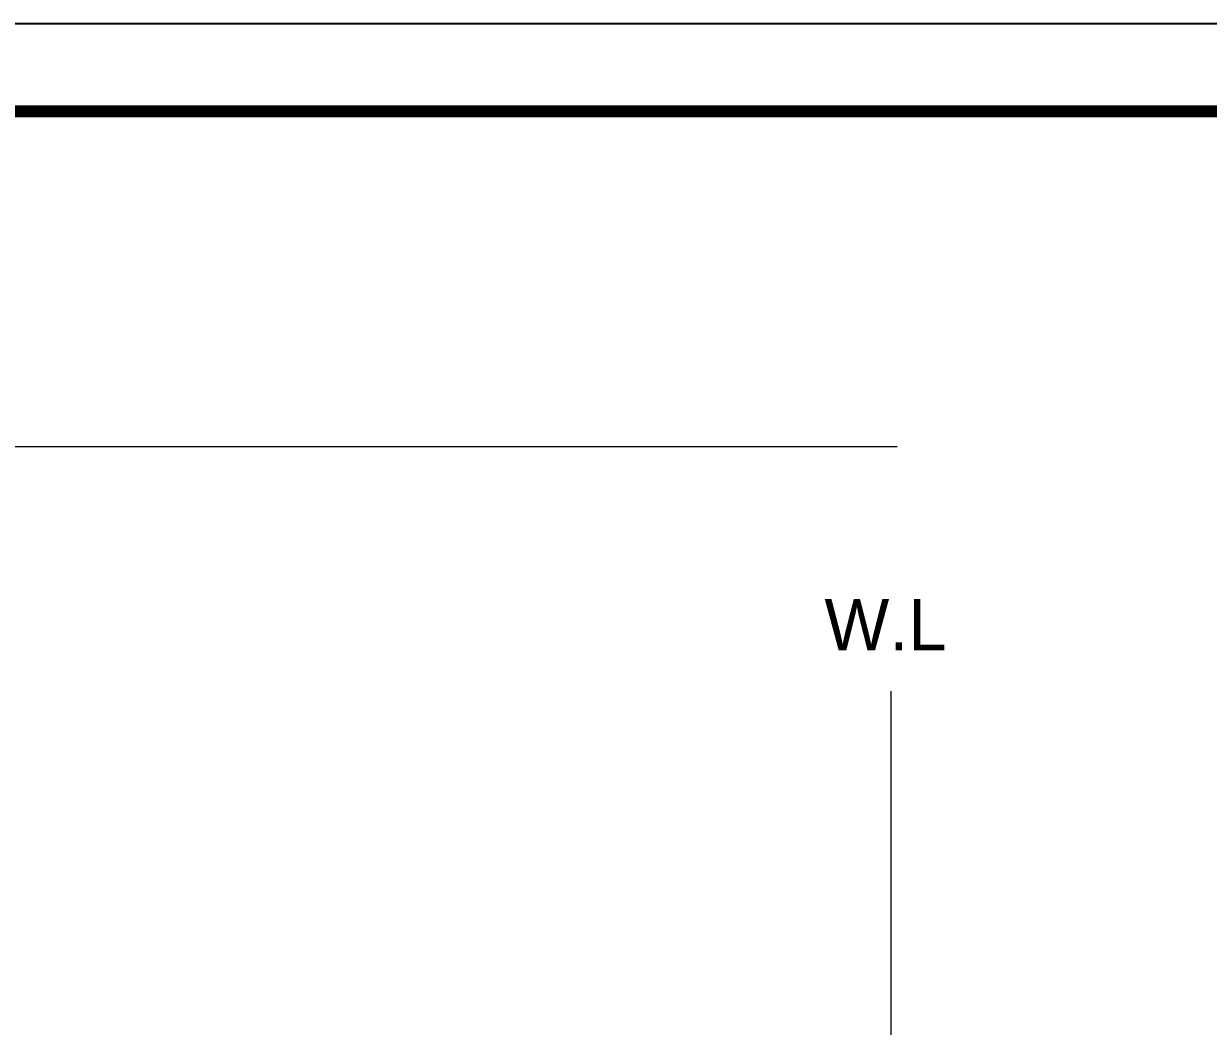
# Model space of a CAD drawing. Extents: x 7920 to 9049, y 0 to 827.
# Drawn here: x 8529.7 to 8789.2, y 607.2 to 826.8 of the extents above; entities that cross this region are included whole.
import ezdxf

# ---------------------------------------------------------------- set-up
doc = ezdxf.new("R2010")
doc.units = 0
doc.header["$LTSCALE"] = 10
doc.header["$MEASUREMENT"] = 0
doc.layers.get('0').update_dxf_attribs({"linetype": 'CONTINUOUS'})
doc.layers.add('치수선', color=7, linetype='CONTINUOUS', lineweight=20)
doc.styles.add('Daelim Dimension', font='')
doc.styles.get('Daelim Dimension').set_extended_font_data('나눔고딕')

msp = doc.modelspace()

# ---------------------------------------------------------------- linework, layer by layer
at = {"ltscale": 0.5}
msp.add_lwpolyline([(7920.38, 0), (9048.78, 0), (9048.78, 826.8), (7920.38, 826.8)], close=True, dxfattribs=at)
at = {"color": 5, "linetype": 'ByBlock', "lineweight": 200, "const_width": 2.6}
msp.add_lwpolyline([(7938.53, 35.4), (9030.53, 35.4), (9030.53, 807.6), (7938.53, 807.6)], close=True, dxfattribs=at)
at = {"layer": '치수선'}
for p, q in [((8721.05, 734.11), (8036.99, 734.11)), ((8719.76, 114.1), (8719.76, 680.63))]:
    msp.add_line(p, q, dxfattribs=at)

# ---------------------------------------------------------------- texts
at = {"layer": '치수선', "insert": (8731.88, 700.81), "char_height": 11.25, "attachment_point": 3, "style": 'Daelim Dimension'}
msp.add_mtext_dynamic_manual_height_columns('W.L', width=17.4109, gutter_width=12.5, heights=[0], dxfattribs=at)

doc.saveas('drawing.dxf')
